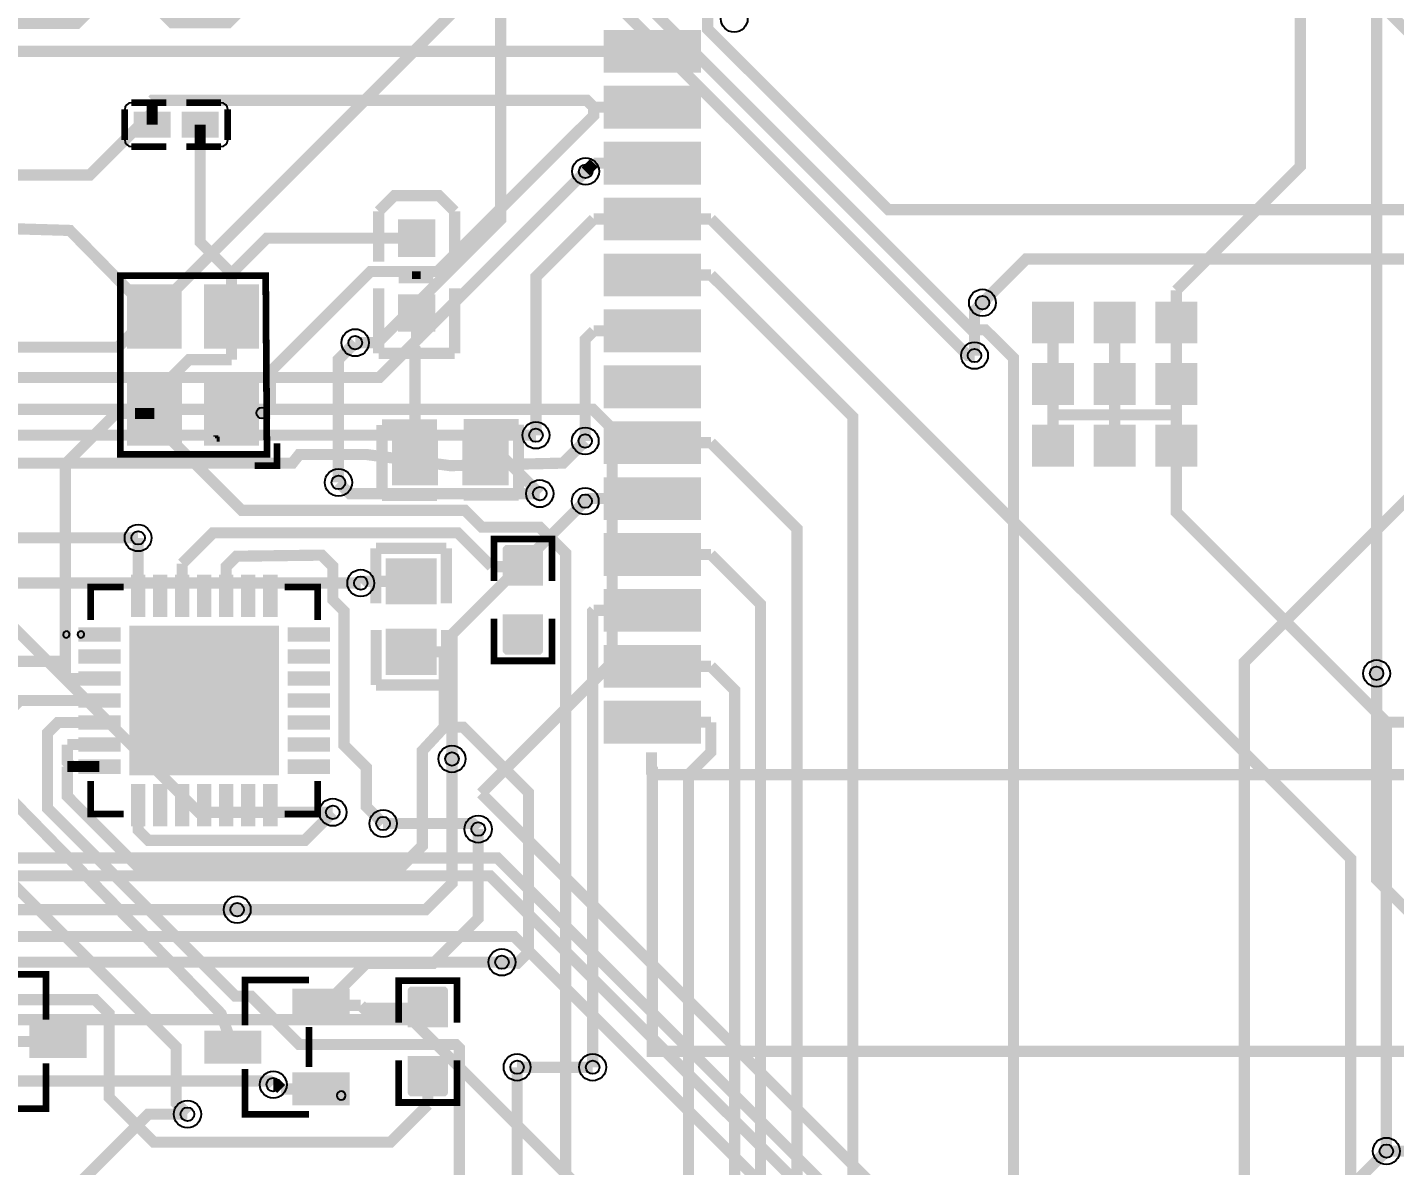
# Model space of a CAD drawing. Header units: millimetres. Extents: x -90 to -2, y -24 to 97.
# Drawn here: x -72.6 to -41.54, y -10.69 to 15.16 of the extents above; entities that cross this region are included whole.
import ezdxf

# ---------------------------------------------------------------- set-up
doc = ezdxf.new("R2010")
doc.units = ezdxf.units.MM
for name, color, linetype, true_color in [('BottomLayer', 7, 'Continuous', 0x0000ff), ('Document', 7, 'Continuous', 0xffffff), ('Hole', 7, 'Continuous', 0x222222), ('Multi-Layer', 7, 'Continuous', 0xc0c0c0), ('TopLayer', 7, 'Continuous', 0xff0000), ('TopPasteMaskLayer', 7, 'Continuous', 0x808080), ('TopSilkLayer', 7, 'Continuous', 0xffcc00), ('TopSolderMaskLayer', 7, 'Continuous', 0x800080)]:
    doc.layers.add(name, color=color, linetype=linetype, true_color=true_color)

msp = doc.modelspace()

# ---------------------------------------------------------------- hatches: boundary and pattern name
at = {"layer": 'Document'}
for points in [[(-63.704, 10.718), (-63.704, 10.058), (-63.857, 10.058), (-63.857, 10.718)], [(-63.653, 8.865), (-63.653, 8.204), (-63.805, 8.204), (-63.805, 8.865)], [(-64.029, 8.589), (-63.369, 8.589), (-63.369, 8.437), (-64.029, 8.437)], [(-68.406, 6.007), (-68.406, 6.043), (-67.83, 6.043), (-67.83, 6.007)], [(-68.406, 5.971), (-68.406, 6.007), (-67.83, 6.007), (-67.83, 5.971)], [(-68.406, 5.935), (-68.406, 5.971), (-67.83, 5.971), (-67.83, 5.935)], [(-68.37, 5.899), (-68.37, 5.935), (-67.83, 5.935), (-67.83, 5.899)], [(-68.37, 5.863), (-68.37, 5.899), (-68.262, 5.899), (-68.262, 5.863)], [(-68.334, 5.827), (-68.334, 5.863), (-68.226, 5.863), (-68.226, 5.827)], [(-68.298, 5.791), (-68.298, 5.827), (-68.226, 5.827), (-68.226, 5.791)], [(-68.298, 5.755), (-68.298, 5.791), (-68.226, 5.791), (-68.226, 5.755)]]:
    msp.add_hatch(color=256, dxfattribs=at).paths.add_polyline_path(points)
at = {"layer": 'TopLayer'}
for points in [[(-59.453, 14.145), (-59.453, 15.095), (-57.353, 15.095), (-57.353, 14.145)], [(-59.453, 12.874), (-59.453, 13.825), (-57.353, 13.825), (-57.353, 12.874)], [(-69.365, 13.224), (-69.365, 12.684), (-70.155, 12.684), (-70.155, 13.224)], [(-69.065, 13.224), (-69.065, 12.684), (-68.275, 12.684), (-68.275, 13.224)], [(-59.453, 11.604), (-59.453, 12.555), (-57.353, 12.555), (-57.353, 11.604)], [(-59.453, 10.334), (-59.453, 11.285), (-57.353, 11.285), (-57.353, 10.334)], [(-64.154, 10.776), (-63.354, 10.776), (-63.354, 9.976), (-64.154, 9.976)], [(-59.453, 9.064), (-59.453, 10.015), (-57.353, 10.015), (-57.353, 9.064)], [(-70.309, 7.893), (-70.309, 9.293), (-69.109, 9.293), (-69.109, 7.893)], [(-68.559, 7.893), (-68.559, 9.293), (-67.359, 9.293), (-67.359, 7.893)], [(-64.154, 9.074), (-63.354, 9.074), (-63.354, 8.274), (-64.154, 8.274)], [(-59.453, 7.794), (-59.453, 8.745), (-57.353, 8.745), (-57.353, 7.794)], [(-48.853, 8.911), (-48.853, 8.011), (-49.753, 8.011), (-49.753, 8.911)], [(-47.453, 8.911), (-47.453, 8.011), (-48.353, 8.011), (-48.353, 8.911)], [(-46.053, 8.911), (-46.053, 8.011), (-46.953, 8.011), (-46.953, 8.911)], [(-59.453, 6.524), (-59.453, 7.474), (-57.353, 7.474), (-57.353, 6.524)], [(-48.853, 7.51), (-48.853, 6.61), (-49.753, 6.61), (-49.753, 7.51)], [(-47.453, 7.51), (-47.453, 6.61), (-48.353, 6.61), (-48.353, 7.51)], [(-46.053, 7.51), (-46.053, 6.61), (-46.953, 6.61), (-46.953, 7.51)], [(-70.309, 5.693), (-70.309, 7.093), (-69.109, 7.093), (-69.109, 5.693)], [(-68.559, 5.693), (-68.559, 7.093), (-67.359, 7.093), (-67.359, 5.693)], [(-59.453, 5.254), (-59.453, 6.204), (-57.353, 6.204), (-57.353, 5.254)], [(-48.853, 6.111), (-48.853, 5.211), (-49.753, 5.211), (-49.753, 6.111)], [(-47.453, 6.111), (-47.453, 5.211), (-48.353, 5.211), (-48.353, 6.111)], [(-46.053, 6.111), (-46.053, 5.211), (-46.953, 5.211), (-46.953, 6.111)], [(-64.292, 5.884), (-63.292, 5.884), (-63.292, 4.784), (-64.292, 4.784)], [(-62.692, 5.884), (-61.692, 5.884), (-61.692, 4.784), (-62.692, 4.784)], [(-59.453, 3.984), (-59.453, 4.934), (-57.353, 4.934), (-57.353, 3.984)], [(-59.453, 2.714), (-59.453, 3.664), (-57.353, 3.664), (-57.353, 2.714)], [(-61.773, 2.509), (-60.909, 2.509), (-60.909, 3.315), (-61.773, 3.315)], [(-63.331, 3.078), (-63.331, 2.078), (-64.431, 2.078), (-64.431, 3.078)], [(-70.22, 2.703), (-69.94, 2.703), (-69.94, 1.798), (-70.22, 1.798)], [(-69.72, 2.703), (-69.44, 2.703), (-69.44, 1.798), (-69.72, 1.798)], [(-69.22, 2.703), (-68.94, 2.703), (-68.94, 1.798), (-69.22, 1.798)], [(-68.72, 2.703), (-68.44, 2.703), (-68.44, 1.798), (-68.72, 1.798)], [(-68.22, 2.703), (-67.94, 2.703), (-67.94, 1.798), (-68.22, 1.798)], [(-67.72, 2.703), (-67.44, 2.703), (-67.44, 1.798), (-67.72, 1.798)], [(-67.22, 2.703), (-66.94, 2.703), (-66.94, 1.798), (-67.22, 1.798)], [(-59.453, 1.444), (-59.453, 2.394), (-57.353, 2.394), (-57.353, 1.444)], [(-61.773, 1.809), (-60.909, 1.809), (-60.909, 1.003), (-61.773, 1.003)], [(-71.41, 1.513), (-70.505, 1.513), (-70.505, 1.233), (-71.41, 1.233)], [(-70.255, 1.548), (-66.905, 1.548), (-66.905, -1.802), (-70.255, -1.802)], [(-66.655, 1.513), (-65.75, 1.513), (-65.75, 1.233), (-66.655, 1.233)], [(-63.331, 1.478), (-63.331, 0.478), (-64.431, 0.478), (-64.431, 1.478)], [(-71.41, 1.013), (-70.505, 1.013), (-70.505, 0.733), (-71.41, 0.733)], [(-66.655, 1.013), (-65.75, 1.013), (-65.75, 0.733), (-66.655, 0.733)], [(-59.453, 0.174), (-59.453, 1.124), (-57.353, 1.124), (-57.353, 0.174)], [(-71.41, 0.513), (-70.505, 0.513), (-70.505, 0.233), (-71.41, 0.233)], [(-66.655, 0.513), (-65.75, 0.513), (-65.75, 0.233), (-66.655, 0.233)], [(-71.41, 0.013), (-70.505, 0.013), (-70.505, -0.267), (-71.41, -0.267)], [(-66.655, 0.013), (-65.75, 0.013), (-65.75, -0.267), (-66.655, -0.267)], [(-59.453, -1.096), (-59.453, -0.146), (-57.353, -0.146), (-57.353, -1.096)], [(-71.41, -0.487), (-70.505, -0.487), (-70.505, -0.767), (-71.41, -0.767)], [(-66.655, -0.487), (-65.75, -0.487), (-65.75, -0.767), (-66.655, -0.767)], [(-71.41, -0.987), (-70.505, -0.987), (-70.505, -1.267), (-71.41, -1.267)], [(-66.655, -0.987), (-65.75, -0.987), (-65.75, -1.267), (-66.655, -1.267)], [(-71.41, -1.487), (-70.505, -1.487), (-70.505, -1.767), (-71.41, -1.767)], [(-66.655, -1.487), (-65.75, -1.487), (-65.75, -1.767), (-66.655, -1.767)], [(-70.22, -2.052), (-69.94, -2.052), (-69.94, -2.957), (-70.22, -2.957)], [(-69.72, -2.052), (-69.44, -2.052), (-69.44, -2.957), (-69.72, -2.957)], [(-69.22, -2.052), (-68.94, -2.052), (-68.94, -2.957), (-69.22, -2.957)], [(-68.72, -2.052), (-68.44, -2.052), (-68.44, -2.957), (-68.72, -2.957)], [(-68.22, -2.052), (-67.94, -2.052), (-67.94, -2.957), (-68.22, -2.957)], [(-67.72, -2.052), (-67.44, -2.052), (-67.44, -2.957), (-67.72, -2.957)], [(-67.22, -2.052), (-66.94, -2.052), (-66.94, -2.957), (-67.22, -2.957)], [(-66.554, -6.701), (-65.304, -6.701), (-65.304, -7.401), (-66.554, -7.401)], [(-63.932, -7.524), (-63.068, -7.524), (-63.068, -6.718), (-63.932, -6.718)], [(-71.273, -8.224), (-72.523, -8.224), (-72.523, -7.524), (-71.273, -7.524)], [(-68.554, -7.651), (-67.304, -7.651), (-67.304, -8.351), (-68.554, -8.351)], [(-63.932, -8.224), (-63.068, -8.224), (-63.068, -9.031), (-63.932, -9.031)], [(-66.554, -8.601), (-65.304, -8.601), (-65.304, -9.301), (-66.554, -9.301)]]:
    msp.add_hatch(color=256, dxfattribs=at).paths.add_polyline_path(points)
at = {"layer": 'TopPasteMaskLayer'}
for points in [[(-59.453, 14.145), (-59.453, 15.095), (-57.353, 15.095), (-57.353, 14.145)], [(-59.453, 12.874), (-59.453, 13.825), (-57.353, 13.825), (-57.353, 12.874)], [(-69.995, 12.729), (-69.995, 13.179), (-69.945, 13.229), (-69.465, 13.229), (-69.395, 13.179), (-69.395, 12.729), (-69.465, 12.679), (-69.945, 12.679)], [(-69.035, 12.729), (-69.035, 13.179), (-68.965, 13.229), (-68.485, 13.229), (-68.435, 13.179), (-68.435, 12.729), (-68.485, 12.679), (-68.965, 12.679)], [(-59.453, 11.604), (-59.453, 12.555), (-57.353, 12.555), (-57.353, 11.604)], [(-59.453, 10.334), (-59.453, 11.285), (-57.353, 11.285), (-57.353, 10.334)], [(-64.154, 10.776), (-63.354, 10.776), (-63.354, 9.976), (-64.154, 9.976)], [(-59.453, 9.064), (-59.453, 10.015), (-57.353, 10.015), (-57.353, 9.064)], [(-70.309, 7.893), (-70.309, 9.293), (-69.109, 9.293), (-69.109, 7.893)], [(-68.559, 7.893), (-68.559, 9.293), (-67.359, 9.293), (-67.359, 7.893)], [(-64.154, 9.074), (-63.354, 9.074), (-63.354, 8.274), (-64.154, 8.274)], [(-59.453, 7.794), (-59.453, 8.745), (-57.353, 8.745), (-57.353, 7.794)], [(-48.853, 8.911), (-48.853, 8.011), (-49.753, 8.011), (-49.753, 8.911)], [(-47.453, 8.911), (-47.453, 8.011), (-48.353, 8.011), (-48.353, 8.911)], [(-46.053, 8.911), (-46.053, 8.011), (-46.953, 8.011), (-46.953, 8.911)], [(-59.453, 6.524), (-59.453, 7.474), (-57.353, 7.474), (-57.353, 6.524)], [(-48.853, 7.51), (-48.853, 6.61), (-49.753, 6.61), (-49.753, 7.51)], [(-47.453, 7.51), (-47.453, 6.61), (-48.353, 6.61), (-48.353, 7.51)], [(-46.053, 7.51), (-46.053, 6.61), (-46.953, 6.61), (-46.953, 7.51)], [(-70.309, 5.693), (-70.309, 7.093), (-69.109, 7.093), (-69.109, 5.693)], [(-68.559, 5.693), (-68.559, 7.093), (-67.359, 7.093), (-67.359, 5.693)], [(-59.453, 5.254), (-59.453, 6.204), (-57.353, 6.204), (-57.353, 5.254)], [(-48.853, 6.111), (-48.853, 5.211), (-49.753, 5.211), (-49.753, 6.111)], [(-47.453, 6.111), (-47.453, 5.211), (-48.353, 5.211), (-48.353, 6.111)], [(-46.053, 6.111), (-46.053, 5.211), (-46.953, 5.211), (-46.953, 6.111)], [(-64.292, 5.884), (-63.292, 5.884), (-63.292, 4.784), (-64.292, 4.784)], [(-62.692, 5.884), (-61.692, 5.884), (-61.692, 4.784), (-62.692, 4.784)], [(-59.453, 3.984), (-59.453, 4.934), (-57.353, 4.934), (-57.353, 3.984)], [(-59.453, 2.714), (-59.453, 3.664), (-57.353, 3.664), (-57.353, 2.714)], [(-61.791, 3.354), (-61.791, 2.554), (-61.741, 2.504), (-61.513, 2.504), (-61.513, 2.874), (-61.183, 2.874), (-61.183, 2.504), (-60.941, 2.504), (-60.891, 2.554), (-60.891, 3.354), (-60.941, 3.404), (-61.741, 3.404)], [(-63.331, 3.078), (-63.331, 2.078), (-64.431, 2.078), (-64.431, 3.078)], [(-70.22, 2.703), (-69.94, 2.703), (-69.94, 1.798), (-70.22, 1.798)], [(-70.22, 2.703), (-69.94, 2.703), (-69.94, 1.798), (-70.22, 1.798), (-70.22, 2.703)], [(-69.72, 2.703), (-69.44, 2.703), (-69.44, 1.798), (-69.72, 1.798)], [(-69.72, 2.703), (-69.44, 2.703), (-69.44, 1.798), (-69.72, 1.798), (-69.72, 2.703)], [(-69.22, 2.703), (-68.94, 2.703), (-68.94, 1.798), (-69.22, 1.798)], [(-69.22, 2.703), (-68.94, 2.703), (-68.94, 1.798), (-69.22, 1.798), (-69.22, 2.703)], [(-68.72, 2.703), (-68.44, 2.703), (-68.44, 1.798), (-68.72, 1.798)], [(-68.72, 2.703), (-68.44, 2.703), (-68.44, 1.798), (-68.72, 1.798), (-68.72, 2.703)], [(-68.22, 2.703), (-67.94, 2.703), (-67.94, 1.798), (-68.22, 1.798)], [(-68.22, 2.703), (-67.94, 2.703), (-67.94, 1.798), (-68.22, 1.798), (-68.22, 2.703)], [(-67.72, 2.703), (-67.44, 2.703), (-67.44, 1.798), (-67.72, 1.798)], [(-67.72, 2.703), (-67.44, 2.703), (-67.44, 1.798), (-67.72, 1.798), (-67.72, 2.703)], [(-67.22, 2.703), (-66.94, 2.703), (-66.94, 1.798), (-67.22, 1.798)], [(-67.22, 2.703), (-66.94, 2.703), (-66.94, 1.798), (-67.22, 1.798), (-67.22, 2.703)], [(-59.453, 1.444), (-59.453, 2.394), (-57.353, 2.394), (-57.353, 1.444)], [(-60.891, 0.964), (-60.891, 1.764), (-60.941, 1.814), (-61.169, 1.814), (-61.169, 1.444), (-61.499, 1.444), (-61.499, 1.814), (-61.741, 1.814), (-61.791, 1.764), (-61.791, 0.964), (-61.741, 0.914), (-60.941, 0.914)], [(-71.41, 1.513), (-70.505, 1.513), (-70.505, 1.233), (-71.41, 1.233)], [(-71.41, 1.513), (-70.505, 1.513), (-70.505, 1.233), (-71.41, 1.233), (-71.41, 1.513)], [(-70.255, 1.548), (-66.905, 1.548), (-66.905, -1.802), (-70.255, -1.802)], [(-66.655, 1.513), (-65.75, 1.513), (-65.75, 1.233), (-66.655, 1.233)], [(-66.655, 1.513), (-65.75, 1.513), (-65.75, 1.233), (-66.655, 1.233), (-66.655, 1.513)], [(-63.331, 1.478), (-63.331, 0.478), (-64.431, 0.478), (-64.431, 1.478)], [(-71.41, 1.013), (-70.505, 1.013), (-70.505, 0.733), (-71.41, 0.733)], [(-71.41, 1.013), (-70.505, 1.013), (-70.505, 0.733), (-71.41, 0.733), (-71.41, 1.013)], [(-69.93, 1.223), (-67.23, 1.223), (-67.23, -1.477), (-69.93, -1.477), (-69.93, 1.223)], [(-66.655, 1.013), (-65.75, 1.013), (-65.75, 0.733), (-66.655, 0.733)], [(-66.655, 1.013), (-65.75, 1.013), (-65.75, 0.733), (-66.655, 0.733), (-66.655, 1.013)], [(-59.453, 0.174), (-59.453, 1.124), (-57.353, 1.124), (-57.353, 0.174)], [(-71.41, 0.513), (-70.505, 0.513), (-70.505, 0.233), (-71.41, 0.233)], [(-71.41, 0.513), (-70.505, 0.513), (-70.505, 0.233), (-71.41, 0.233), (-71.41, 0.513)], [(-66.655, 0.513), (-65.75, 0.513), (-65.75, 0.233), (-66.655, 0.233)], [(-66.655, 0.513), (-65.75, 0.513), (-65.75, 0.233), (-66.655, 0.233), (-66.655, 0.513)], [(-71.41, 0.013), (-70.505, 0.013), (-70.505, -0.267), (-71.41, -0.267)], [(-71.41, 0.013), (-70.505, 0.013), (-70.505, -0.267), (-71.41, -0.267), (-71.41, 0.013)], [(-66.655, 0.013), (-65.75, 0.013), (-65.75, -0.267), (-66.655, -0.267)], [(-66.655, 0.013), (-65.75, 0.013), (-65.75, -0.267), (-66.655, -0.267), (-66.655, 0.013)], [(-59.453, -1.096), (-59.453, -0.146), (-57.353, -0.146), (-57.353, -1.096)], [(-71.41, -0.487), (-70.505, -0.487), (-70.505, -0.767), (-71.41, -0.767)], [(-71.41, -0.487), (-70.505, -0.487), (-70.505, -0.767), (-71.41, -0.767), (-71.41, -0.487)], [(-66.655, -0.487), (-65.75, -0.487), (-65.75, -0.767), (-66.655, -0.767)], [(-66.655, -0.487), (-65.75, -0.487), (-65.75, -0.767), (-66.655, -0.767), (-66.655, -0.487)], [(-71.41, -0.987), (-70.505, -0.987), (-70.505, -1.267), (-71.41, -1.267)], [(-71.41, -0.987), (-70.505, -0.987), (-70.505, -1.267), (-71.41, -1.267), (-71.41, -0.987)], [(-66.655, -0.987), (-65.75, -0.987), (-65.75, -1.267), (-66.655, -1.267)], [(-66.655, -0.987), (-65.75, -0.987), (-65.75, -1.267), (-66.655, -1.267), (-66.655, -0.987)], [(-71.41, -1.487), (-70.505, -1.487), (-70.505, -1.767), (-71.41, -1.767)], [(-71.41, -1.487), (-70.505, -1.487), (-70.505, -1.767), (-71.41, -1.767), (-71.41, -1.487)], [(-66.655, -1.487), (-65.75, -1.487), (-65.75, -1.767), (-66.655, -1.767)], [(-66.655, -1.487), (-65.75, -1.487), (-65.75, -1.767), (-66.655, -1.767), (-66.655, -1.487)], [(-70.22, -2.052), (-69.94, -2.052), (-69.94, -2.957), (-70.22, -2.957)], [(-70.22, -2.052), (-69.94, -2.052), (-69.94, -2.957), (-70.22, -2.957), (-70.22, -2.052)], [(-69.72, -2.052), (-69.44, -2.052), (-69.44, -2.957), (-69.72, -2.957)], [(-69.72, -2.052), (-69.44, -2.052), (-69.44, -2.957), (-69.72, -2.957), (-69.72, -2.052)], [(-69.22, -2.052), (-68.94, -2.052), (-68.94, -2.957), (-69.22, -2.957)], [(-69.22, -2.052), (-68.94, -2.052), (-68.94, -2.957), (-69.22, -2.957), (-69.22, -2.052)], [(-68.72, -2.052), (-68.44, -2.052), (-68.44, -2.957), (-68.72, -2.957)], [(-68.72, -2.052), (-68.44, -2.052), (-68.44, -2.957), (-68.72, -2.957), (-68.72, -2.052)], [(-68.22, -2.052), (-67.94, -2.052), (-67.94, -2.957), (-68.22, -2.957)], [(-68.22, -2.052), (-67.94, -2.052), (-67.94, -2.957), (-68.22, -2.957), (-68.22, -2.052)], [(-67.72, -2.052), (-67.44, -2.052), (-67.44, -2.957), (-67.72, -2.957)], [(-67.72, -2.052), (-67.44, -2.052), (-67.44, -2.957), (-67.72, -2.957), (-67.72, -2.052)], [(-67.22, -2.052), (-66.94, -2.052), (-66.94, -2.957), (-67.22, -2.957)], [(-67.22, -2.052), (-66.94, -2.052), (-66.94, -2.957), (-67.22, -2.957), (-67.22, -2.052)], [(-66.554, -6.701), (-65.304, -6.701), (-65.304, -7.401), (-66.554, -7.401)], [(-63.95, -6.679), (-63.95, -7.479), (-63.9, -7.529), (-63.672, -7.529), (-63.672, -7.159), (-63.342, -7.159), (-63.342, -7.529), (-63.1, -7.529), (-63.05, -7.479), (-63.05, -6.679), (-63.1, -6.629), (-63.9, -6.629)], [(-71.273, -8.224), (-72.523, -8.224), (-72.523, -7.524), (-71.273, -7.524)], [(-68.554, -7.651), (-67.304, -7.651), (-67.304, -8.351), (-68.554, -8.351)], [(-63.05, -9.069), (-63.05, -8.269), (-63.1, -8.219), (-63.328, -8.219), (-63.328, -8.589), (-63.658, -8.589), (-63.658, -8.219), (-63.9, -8.219), (-63.95, -8.269), (-63.95, -9.069), (-63.9, -9.119), (-63.1, -9.119)], [(-66.554, -8.601), (-65.304, -8.601), (-65.304, -9.301), (-66.554, -9.301)]]:
    msp.add_hatch(color=256, dxfattribs=at).paths.add_polyline_path(points)
at = {"layer": 'TopSolderMaskLayer'}
for points in [[(-59.509, 14.133), (-59.509, 15.106), (-57.297, 15.106), (-57.297, 14.133)], [(-59.509, 12.863), (-59.509, 13.836), (-57.297, 13.836), (-57.297, 12.863)], [(-69.34, 13.249), (-69.34, 12.659), (-70.181, 12.659), (-70.181, 13.249)], [(-69.091, 13.249), (-69.091, 12.659), (-68.25, 12.659), (-68.25, 13.249)], [(-59.509, 11.593), (-59.509, 12.566), (-57.297, 12.566), (-57.297, 11.593)], [(-59.509, 10.323), (-59.509, 11.296), (-57.297, 11.296), (-57.297, 10.323)], [(-64.18, 10.801), (-63.329, 10.801), (-63.329, 9.951), (-64.18, 9.951)], [(-59.509, 9.053), (-59.509, 10.026), (-57.297, 10.026), (-57.297, 9.053)], [(-70.331, 7.863), (-70.331, 9.323), (-69.088, 9.323), (-69.088, 7.863)], [(-68.581, 7.863), (-68.581, 9.323), (-67.337, 9.323), (-67.337, 7.863)], [(-64.18, 9.1), (-63.329, 9.1), (-63.329, 8.249), (-64.18, 8.249)], [(-59.509, 7.783), (-59.509, 8.756), (-57.297, 8.756), (-57.297, 7.783)], [(-48.828, 8.936), (-48.828, 7.985), (-49.778, 7.985), (-49.778, 8.936)], [(-47.428, 8.936), (-47.428, 7.985), (-48.378, 7.985), (-48.378, 8.936)], [(-46.028, 8.936), (-46.028, 7.985), (-46.979, 7.985), (-46.979, 8.936)], [(-59.509, 6.513), (-59.509, 7.486), (-57.297, 7.486), (-57.297, 6.513)], [(-48.828, 7.536), (-48.828, 6.585), (-49.778, 6.585), (-49.778, 7.536)], [(-47.428, 7.536), (-47.428, 6.585), (-48.378, 6.585), (-48.378, 7.536)], [(-46.028, 7.536), (-46.028, 6.585), (-46.979, 6.585), (-46.979, 7.536)], [(-70.331, 5.663), (-70.331, 7.123), (-69.087, 7.123), (-69.087, 5.663)], [(-68.581, 5.663), (-68.581, 7.123), (-67.337, 7.123), (-67.337, 5.663)], [(-59.509, 5.243), (-59.509, 6.216), (-57.297, 6.216), (-57.297, 5.243)], [(-64.317, 5.909), (-63.267, 5.909), (-63.267, 4.759), (-64.317, 4.759)], [(-62.717, 5.909), (-61.667, 5.909), (-61.667, 4.759), (-62.717, 4.759)], [(-48.828, 6.136), (-48.828, 5.185), (-49.778, 5.185), (-49.778, 6.136)], [(-47.428, 6.136), (-47.428, 5.185), (-48.378, 5.185), (-48.378, 6.136)], [(-46.028, 6.136), (-46.028, 5.185), (-46.979, 5.185), (-46.979, 6.136)], [(-59.509, 3.973), (-59.509, 4.946), (-57.297, 4.946), (-57.297, 3.973)], [(-59.509, 2.703), (-59.509, 3.676), (-57.297, 3.676), (-57.297, 2.703)], [(-61.8, 2.485), (-60.882, 2.485), (-60.882, 3.339), (-61.8, 3.339)], [(-63.303, 3.101), (-63.303, 2.055), (-64.459, 2.055), (-64.459, 3.101)], [(-70.245, 2.728), (-69.915, 2.728), (-69.915, 1.773), (-70.245, 1.773)], [(-69.746, 2.728), (-69.415, 2.728), (-69.415, 1.773), (-69.746, 1.773)], [(-69.245, 2.728), (-68.915, 2.728), (-68.915, 1.773), (-69.245, 1.773)], [(-68.746, 2.728), (-68.415, 2.728), (-68.415, 1.773), (-68.746, 1.773)], [(-68.245, 2.728), (-67.915, 2.728), (-67.915, 1.773), (-68.245, 1.773)], [(-67.746, 2.728), (-67.415, 2.728), (-67.415, 1.773), (-67.746, 1.773)], [(-67.245, 2.728), (-66.915, 2.728), (-66.915, 1.773), (-67.245, 1.773)], [(-59.509, 1.433), (-59.509, 2.406), (-57.297, 2.406), (-57.297, 1.433)], [(-70.281, 1.573), (-66.88, 1.573), (-66.88, -1.827), (-70.281, -1.827)], [(-61.8, 1.833), (-60.882, 1.833), (-60.882, 0.979), (-61.8, 0.979)], [(-71.435, 1.538), (-70.48, 1.538), (-70.48, 1.207), (-71.435, 1.207)], [(-66.681, 1.538), (-65.725, 1.538), (-65.725, 1.207), (-66.681, 1.207)], [(-63.303, 1.501), (-63.303, 0.455), (-64.459, 0.455), (-64.459, 1.501)], [(-71.435, 1.038), (-70.48, 1.038), (-70.48, 0.708), (-71.435, 0.708)], [(-66.681, 1.038), (-65.725, 1.038), (-65.725, 0.708), (-66.681, 0.708)], [(-59.509, 0.163), (-59.509, 1.136), (-57.297, 1.136), (-57.297, 0.163)], [(-71.435, 0.538), (-70.48, 0.538), (-70.48, 0.207), (-71.435, 0.207)], [(-66.681, 0.538), (-65.725, 0.538), (-65.725, 0.207), (-66.681, 0.207)], [(-71.435, 0.038), (-70.48, 0.038), (-70.48, -0.292), (-71.435, -0.292)], [(-66.681, 0.038), (-65.725, 0.038), (-65.725, -0.292), (-66.681, -0.292)], [(-59.509, -1.107), (-59.509, -0.134), (-57.297, -0.134), (-57.297, -1.107)], [(-71.435, -0.462), (-70.48, -0.462), (-70.48, -0.793), (-71.435, -0.793)], [(-66.681, -0.462), (-65.725, -0.462), (-65.725, -0.793), (-66.681, -0.793)], [(-71.435, -0.962), (-70.48, -0.962), (-70.48, -1.292), (-71.435, -1.292)], [(-66.681, -0.962), (-65.725, -0.962), (-65.725, -1.292), (-66.681, -1.292)], [(-71.435, -1.462), (-70.48, -1.462), (-70.48, -1.793), (-71.435, -1.793)], [(-66.681, -1.462), (-65.725, -1.462), (-65.725, -1.793), (-66.681, -1.793)], [(-70.245, -2.027), (-69.915, -2.027), (-69.915, -2.982), (-70.245, -2.982)], [(-69.746, -2.027), (-69.415, -2.027), (-69.415, -2.982), (-69.746, -2.982)], [(-69.245, -2.027), (-68.915, -2.027), (-68.915, -2.982), (-69.245, -2.982)], [(-68.746, -2.027), (-68.415, -2.027), (-68.415, -2.982), (-68.746, -2.982)], [(-68.245, -2.027), (-67.915, -2.027), (-67.915, -2.982), (-68.245, -2.982)], [(-67.746, -2.027), (-67.415, -2.027), (-67.415, -2.982), (-67.746, -2.982)], [(-67.245, -2.027), (-66.915, -2.027), (-66.915, -2.982), (-67.245, -2.982)], [(-66.58, -6.676), (-65.279, -6.676), (-65.279, -7.426), (-66.58, -7.426)], [(-63.959, -7.548), (-63.041, -7.548), (-63.041, -6.694), (-63.959, -6.694)], [(-71.248, -8.249), (-72.549, -8.249), (-72.549, -7.499), (-71.248, -7.499)], [(-68.58, -7.626), (-67.279, -7.626), (-67.279, -8.376), (-68.58, -8.376)], [(-63.959, -8.2), (-63.041, -8.2), (-63.041, -9.054), (-63.959, -9.054)], [(-66.58, -8.576), (-65.279, -8.576), (-65.279, -9.326), (-66.58, -9.326)]]:
    msp.add_hatch(color=256, dxfattribs=at).paths.add_polyline_path(points)

# ---------------------------------------------------------------- linework, layer by layer
at = {"layer": 'BottomLayer', "const_width": 0.254}
for points in [[(-57.145, 17.087), (-60.999, 20.941), (-63.439, 20.941), (-63.743, 20.638), (-63.743, 19.156), (-62.846, 18.259), (-62.846, 15.591), (-70.538, 7.899), (-79.638, 7.899)], [(-75.565, -19.558), (-72.342, -16.335), (-53.766, -16.335), (-50.199, -12.768), (-50.199, 7.65), (-50.843, 8.294), (-51.151, 8.294), (-61.513, 18.657), (-61.513, 18.813), (-63, 20.3), (-63.157, 20.3)], [(-51.086, 7.709), (-51.237, 7.709), (-62.099, 18.57)], [(-61.849, 17.399), (-61.849, 10.795), (-64.643, 8.001), (-65.151, 8.001)], [(-57.145, 17.087), (-57.145, 15.123), (-53.042, 11.021), (-38.239, 11.021)], [(-42.542, 16.366), (-38.883, 12.708)], [(-62.29, -2.235), (-59.315, 0.739), (-59.315, 6.049), (-59.751, 6.485), (-80.236, 6.485), (-81.753, 8.001), (-82.852, 8.001), (-83.523, 8.672), (-83.523, 9.735), (-82.717, 10.541), (-79.948, 10.541), (-74.36, 16.129)], [(-24.003, 14.224), (-30.408, 7.819), (-37.883, 7.819), (-44.958, 0.744), (-44.958, -12.636), (-49.829, -17.507), (-64.27, -17.507), (-65.405, -18.642)], [(-82.423, 9.271), (-80.361, 7.209), (-64.603, 7.209), (-59.918, 11.893)], [(-50.905, 8.909), (-49.914, 9.9), (-37.619, 9.9)], [(-82.423, 6.731), (-81.591, 5.899), (-61.046, 5.899)], [(-59.926, 5.768), (-60.432, 5.265), (-62.992, 5.207), (-64.897, 5.461), (-66.421, 5.461), (-66.576, 5.265), (-66.698, 5.265), (-82.885, 5.265), (-83.493, 4.658), (-83.493, 2.72), (-82.423, 1.651)], [(-65.532, 4.826), (-65.278, 4.572), (-60.96, 4.572)], [(-59.927, 4.401), (-62.953, 1.375), (-62.953, -1.455)], [(-53.848, -12.319), (-53.848, -11.775), (-61.92, -3.703), (-74.529, -3.703), (-82.423, 4.191)], [(-70.08, 3.567), (-76.155, 3.567), (-76.867, 2.855), (-76.867, -0.198), (-74.399, -2.666)], [(-76.2, 2.589), (-76.151, 2.54), (-65.024, 2.54)], [(-73.152, 1.778), (-68.707, -2.667), (-65.659, -2.667)], [(-82.423, 1.651), (-83.547, 0.527), (-83.547, -6.41), (-82.58, -7.377), (-63.87, -7.377), (-58.928, -12.319)], [(-35.302, -10.848), (-41.955, -4.195), (-41.955, 0.49)], [(-55.118, -12.171), (-55.118, -11.081), (-62.089, -4.11), (-79.202, -4.11), (-82.423, -0.889)], [(-52.578, -11.947), (-62.29, -2.235)], [(-64.516, -2.921), (-62.484, -2.921), (-62.357, -3.048)], [(-67.831, -4.879), (-80.973, -4.879), (-82.423, -3.429)], [(-55.947, -11.081), (-61.542, -5.487), (-81.941, -5.487), (-82.423, -5.969)], [(-75.469, -6.072), (-61.818, -6.072)], [(-59.757, -8.458), (-61.474, -8.458)], [(-77.221, -8.771), (-67.095, -8.771), (-67.012, -8.853)], [(-68.961, -9.525), (-69.85, -9.525), (-71.755, -11.43)], [(-43.688, -12.319), (-41.732, -10.363)]]:
    msp.add_lwpolyline(points, dxfattribs=at)
at = {"layer": 'Document'}
msp.add_circle((-67.267, 6.405), 0.127, dxfattribs=at)
for centre, radius, start, end in [((-71.38, 1.373), 0.0749, 89.9254, 84.8298), ((-65.469, -9.101), 0.1, 270, 267.4177)]:
    msp.add_arc(centre, radius, start, end, dxfattribs=at)
at = {"layer": 'Hole'}
for centre, radius in [((-59.918, 11.893), 0.153), ((-50.905, 8.909), 0.153), ((-65.151, 8.001), 0.155), ((-51.086, 7.709), 0.153), ((-61.046, 5.899), 0.153), ((-59.927, 5.768), 0.153), ((-65.532, 4.826), 0.155), ((-60.96, 4.572), 0.155), ((-59.927, 4.401), 0.153), ((-70.08, 3.567), 0.153), ((-65.024, 2.54), 0.153), ((-41.955, 0.489), 0.153), ((-62.953, -1.455), 0.153), ((-65.659, -2.667), 0.155), ((-64.516, -2.921), 0.155), ((-62.357, -3.048), 0.155), ((-67.831, -4.879), 0.153), ((-61.818, -6.072), 0.153), ((-61.474, -8.458), 0.153), ((-59.757, -8.458), 0.153), ((-67.012, -8.853), 0.153), ((-68.961, -9.525), 0.155), ((-41.732, -10.363), 0.153)]:
    msp.add_circle(centre, radius, dxfattribs=at)
at = {"layer": 'Multi-Layer'}
for centre, radius in [((-56.544, 15.36), 0.305), ((-59.918, 11.893), 0.305), ((-50.905, 8.909), 0.305), ((-65.151, 8.001), 0.31), ((-51.086, 7.709), 0.305), ((-61.046, 5.899), 0.305), ((-59.927, 5.768), 0.305), ((-65.532, 4.826), 0.31), ((-60.96, 4.572), 0.31), ((-59.927, 4.401), 0.305), ((-70.08, 3.567), 0.305), ((-65.024, 2.54), 0.305), ((-41.955, 0.489), 0.305), ((-62.953, -1.455), 0.305), ((-65.659, -2.667), 0.31), ((-64.516, -2.921), 0.31), ((-62.357, -3.048), 0.31), ((-67.831, -4.879), 0.305), ((-61.818, -6.072), 0.305), ((-61.474, -8.458), 0.305), ((-59.757, -8.458), 0.305), ((-67.012, -8.853), 0.305), ((-68.961, -9.525), 0.31), ((-41.732, -10.363), 0.305)]:
    msp.add_circle(centre, radius, dxfattribs=at)
at = {"layer": 'TopLayer', "const_width": 0.254}
for points in [[(-40.522, 27.645), (-40.522, 24.128), (-41.955, 22.696), (-41.955, 0.49)], [(-64.959, 18.448), (-64.959, 18.342), (-68.031, 15.271), (-69.311, 15.271), (-70.042, 16.002)], [(-46.503, 9.19), (-43.688, 12.005), (-43.688, 17.385)], [(-75.967, 16.129), (-75.967, 15.45), (-75.771, 15.254), (-71.469, 15.254), (-70.721, 16.002)], [(-58.403, 14.62), (-82.155, 14.62), (-82.423, 14.351)], [(-69.76, 13.229), (-71.178, 11.811), (-82.423, 11.811)], [(-69.76, 13.503), (-69.758, 13.505), (-59.888, 13.505), (-59.732, 13.35)], [(-69.76, 13.229), (-69.76, 13.503)], [(-69.76, 12.954), (-69.76, 13.229)], [(-59.733, 13.35), (-59.733, 13.162), (-63.277, 9.619), (-64.803, 9.619), (-67.079, 7.343), (-67.079, 6.393)], [(-58.403, 13.35), (-59.732, 13.35)], [(-68.67, 12.68), (-68.67, 12.954)], [(-68.67, 12.68), (-68.67, 12.405)], [(-67.959, 9.572), (-68.67, 10.283), (-68.67, 12.405)], [(-59.918, 11.893), (-59.732, 12.08)], [(-58.403, 12.08), (-59.732, 12.08)], [(-59.732, 10.81), (-61.046, 9.496), (-61.046, 5.899)], [(-58.403, 10.81), (-59.732, 10.81)], [(-57.738, 10.81), (-58.403, 10.81)], [(-57.738, 10.81), (-57.074, 10.81)], [(-57.074, 10.81), (-42.545, -3.719), (-42.545, -20.701)], [(-69.71, 8.593), (-71.631, 10.551), (-75.565, 10.668), (-76.581, 10.668), (-77.089, 10.033), (-77.033, 6.121)], [(-63.754, 10.376), (-67.155, 10.376), (-67.959, 9.572)], [(-67.959, 8.593), (-67.959, 9.572)], [(-58.403, 9.54), (-57.074, 9.54)], [(-57.074, 9.54), (-53.848, 6.314), (-53.848, -12.319)], [(-46.503, 8.461), (-46.503, 9.19)], [(-50.905, 8.909), (-51.086, 8.728), (-51.086, 7.709)], [(-67.959, 8.593), (-67.959, 7.614)], [(-63.754, 8.674), (-63.754, 7.995)], [(-59.732, 8.27), (-59.927, 8.075), (-59.927, 5.768)], [(-58.403, 8.27), (-59.732, 8.27)], [(-49.303, 8.461), (-49.303, 7.061)], [(-47.903, 8.461), (-47.903, 7.061)], [(-46.503, 7.061), (-46.503, 8.461)], [(-65.151, 8.001), (-65.532, 7.62), (-65.532, 4.826)], [(-63.792, 5.334), (-63.792, 7.957), (-63.754, 7.995)], [(-67.929, -8.001), (-68.199, -7.239), (-73.914, -1.397), (-76.473, -1.415), (-79.638, 1.75), (-79.638, 7.899)], [(-70.149, 6.393), (-68.928, 7.614), (-67.959, 7.614)], [(-49.303, 6.361), (-49.303, 7.061)], [(-47.903, 6.361), (-47.903, 7.061)], [(-46.503, 6.361), (-46.503, 7.061)], [(-71.735, 0.761), (-71.735, 5.246), (-70.588, 6.393)], [(-70.149, 6.393), (-70.588, 6.393)], [(-69.929, 6.393), (-70.149, 6.393)], [(-69.929, 6.393), (-67.727, 4.191), (-62.657, 4.191), (-62.276, 3.81), (-60.96, 3.81), (-60.373, 3.223), (-60.373, -12.449), (-59.368, -13.454), (-57.582, -13.454)], [(-69.709, 6.393), (-69.929, 6.393)], [(-67.959, 6.393), (-67.08, 6.393)], [(-49.303, 5.661), (-49.303, 6.361)], [(-49.303, 6.361), (-47.903, 6.361)], [(-46.503, 6.361), (-47.903, 6.361)], [(-47.903, 5.661), (-47.903, 6.361)], [(-46.503, 5.661), (-46.503, 6.361)], [(-58.403, 5.73), (-57.074, 5.73)], [(-57.074, 5.73), (-55.118, 3.774), (-55.118, -12.171)], [(-41.732, -0.62), (-46.503, 4.15), (-46.503, 5.661)], [(-60.96, 4.572), (-61.722, 5.334), (-62.192, 5.334)], [(-58.403, 4.46), (-59.868, 4.46), (-59.927, 4.401)], [(-69.081, 2.982), (-68.379, 3.683), (-62.822, 3.683), (-62.052, 2.913)], [(-70.08, 3.567), (-70.08, 2.251)], [(-69.08, 2.251), (-69.08, 2.982)], [(-68.08, 2.25), (-68.08, 2.913), (-67.844, 3.15), (-65.913, 3.175), (-65.659, 2.921), (-65.659, 2.159), (-65.405, 1.905), (-65.405, -1.143), (-64.897, -1.651), (-64.897, -2.54), (-64.516, -2.921)], [(-58.403, 3.19), (-57.074, 3.19)], [(-57.074, 3.19), (-55.947, 2.063), (-55.947, -11.081)], [(-61.341, 2.912), (-62.052, 2.912)], [(-63.881, 2.578), (-64.986, 2.578), (-65.024, 2.54)], [(-59.732, 1.92), (-59.757, 1.895), (-59.757, -8.458)], [(-58.403, 1.92), (-59.732, 1.92)], [(-63.881, 0.978), (-63.129, 0.978)], [(-63.129, 0.978), (-63.129, -0.731)], [(-71.735, 0.761), (-75.458, 0.761)], [(-71.689, 0.373), (-71.735, 0.419), (-71.735, 0.761)], [(-58.403, 0.65), (-57.074, 0.65)], [(-57.074, 0.65), (-56.533, 0.108), (-56.533, -12.174), (-56.388, -12.319)], [(-70.958, 0.373), (-71.689, 0.373)], [(-70.958, -0.127), (-72.771, -0.127), (-73.279, -0.635)], [(-54.244, -18.843), (-54.244, -20.247), (-56.755, -22.757), (-63.135, -22.757), (-64.11, -21.782), (-64.11, -12.597), (-62.787, -11.274), (-62.787, -8.018), (-62.862, -7.943), (-66.417, -7.943), (-67.518, -6.842), (-67.874, -6.842), (-72.137, -2.579), (-72.137, -0.864), (-71.9, -0.627), (-70.958, -0.627)], [(-63.129, -0.732), (-63.627, -1.27), (-63.627, -3.429), (-64.077, -3.879), (-70.114, -3.879), (-71.689, -2.301), (-71.689, -1.628)], [(-63.129, -0.732), (-62.7, -0.732), (-61.214, -2.217), (-61.214, -5.842), (-61.468, -6.096), (-61.819, -6.073)], [(-58.403, -0.62), (-57.074, -0.62)], [(-57.074, -0.62), (-57.074, -1.3), (-57.581, -1.808), (-57.581, -13.454)], [(-41.732, -0.62), (-41.732, -10.363)], [(-40.403, -0.62), (-41.732, -0.62)], [(-71.588, -1.627), (-71.689, -1.526), (-71.689, -1.127)], [(-70.958, -1.127), (-71.689, -1.127)], [(-71.588, -1.627), (-71.689, -1.627)], [(-71.273, -1.627), (-71.588, -1.627)], [(-71.273, -1.627), (-71.182, -1.627)], [(-70.958, -1.627), (-71.182, -1.627)], [(-62.951, -1.455), (-62.951, -4.277), (-63.553, -4.879), (-67.831, -4.879)], [(-65.659, -2.667), (-66.294, -3.302), (-69.85, -3.302), (-70.08, -3.072), (-70.08, -2.504)], [(-73.406, -2.921), (-73.406, -3.81), (-69.215, -8.001), (-69.215, -9.271), (-68.961, -9.525)], [(-62.357, -3.048), (-62.357, -5.08), (-63.373, -6.096), (-64.897, -6.096), (-65.852, -7.051), (-65.929, -7.051)], [(-73.899, -6.924), (-71.054, -6.924), (-70.739, -7.239), (-70.739, -9.144), (-69.723, -10.16), (-64.351, -10.16), (-63.5, -9.309)], [(-65.929, -7.051), (-65.025, -7.051)], [(-63.5, -7.121), (-64.955, -7.121), (-65.025, -7.051)], [(-71.898, -7.874), (-74.359, -7.874), (-74.859, -7.375)], [(-67.929, -8.001), (-67.929, -8.001)], [(-61.468, -12.319), (-61.474, -12.313), (-61.474, -8.458)], [(-41.732, -10.363), (-37.668, -10.363), (-35.56, -8.255), (-33.265, -8.255)], [(-63.5, -8.627), (-63.5, -9.31)], [(-67.012, -8.853), (-66.931, -8.853), (-66.833, -8.951)], [(-65.929, -8.951), (-66.833, -8.951)]]:
    msp.add_lwpolyline(points, dxfattribs=at)
at = {"layer": 'TopSilkLayer'}
for points, const_width in [([(-70.384, 13.3), (-70.384, 12.608)], 0.152), ([(-69.441, 13.453), (-70.231, 13.453)], 0.152), ([(-68.989, 13.453), (-68.199, 13.453)], 0.152), ([(-68.046, 13.3), (-68.046, 12.608)], 0.152), ([(-70.231, 12.455), (-69.441, 12.455)], 0.152), ([(-68.199, 12.455), (-68.989, 12.455)], 0.152), ([(-64.618, 10.986), (-64.262, 11.341), (-63.246, 11.341), (-62.891, 10.986)], 0.254), ([(-64.618, 9.843), (-64.618, 10.986)], 0.254), ([(-62.891, 9.817), (-62.891, 10.986)], 0.254), ([(-63.762, 9.449), (-63.762, 9.624)], 0.203), ([(-64.618, 7.76), (-64.618, 9.233)], 0.254), ([(-64.161, 9.449), (-63.373, 9.449)], 0.203), ([(-62.891, 7.76), (-62.891, 9.233)], 0.254), ([(-64.618, 7.76), (-62.891, 7.76)], 0.254), ([(-64.542, 6.134), (-64.542, 4.534)], 0.254), ([(-63.292, 6.134), (-64.542, 6.134)], 0.254), ([(-62.691, 6.139), (-61.442, 6.139)], 0.254), ([(-61.442, 6.139), (-61.442, 4.539)], 0.254), ([(-67.437, 5.207), (-66.929, 5.207), (-66.929, 5.715)], 0.152), ([(-63.292, 4.534), (-64.542, 4.534)], 0.254), ([(-62.691, 4.539), (-61.442, 4.539)], 0.254), ([(-63.081, 3.328), (-64.681, 3.328)], 0.254), ([(-64.681, 2.078), (-64.681, 3.328)], 0.254), ([(-63.081, 2.078), (-63.081, 3.328)], 0.254), ([(-62.002, 2.585), (-62.002, 3.544), (-60.681, 3.544), (-60.681, 2.585)], 0.152), ([(-70.411, 2.449), (-71.156, 2.449), (-71.156, 1.704)], 0.152), ([(-66.75, 2.449), (-66.004, 2.449), (-66.004, 1.704)], 0.152), ([(-64.676, 1.477), (-64.676, 0.227)], 0.254), ([(-63.076, 1.477), (-63.076, 0.227)], 0.254), ([(-62.002, 1.733), (-62.002, 0.774), (-60.681, 0.774), (-60.681, 1.733)], 0.152), ([(-63.076, 0.227), (-64.676, 0.227)], 0.254), ([(-58.42, -1.302), (-58.42, -1.811)], 0.254), ([(-58.403, -1.811), (-40.403, -1.811), (-40.403, -1.302)], 0.254), ([(-40.403, -1.645), (-40.403, -8.095), (-58.403, -8.095), (-58.403, -1.629)], 0.254), ([(-70.411, -2.703), (-71.156, -2.703), (-71.156, -1.958)], 0.152), ([(-66.75, -2.703), (-66.004, -2.703), (-66.004, -1.958)], 0.152), ([(-73.624, -6.348), (-72.172, -6.348), (-72.172, -7.379)], 0.152), ([(-66.203, -6.475), (-67.655, -6.475), (-67.655, -7.506)], 0.152), ([(-64.161, -7.448), (-64.161, -6.489), (-62.84, -6.489), (-62.84, -7.448)], 0.152), ([(-66.203, -7.546), (-66.203, -8.456)], 0.152), ([(-73.624, -9.4), (-72.172, -9.4), (-72.172, -8.369)], 0.152), ([(-64.161, -8.3), (-64.161, -9.259), (-62.84, -9.259), (-62.84, -8.3)], 0.152), ([(-66.203, -9.527), (-67.655, -9.527), (-67.655, -8.496)], 0.152)]:
    msp.add_lwpolyline(points, dxfattribs=dict(at, const_width=const_width))
at = {"layer": 'TopSilkLayer', "const_width": 0.152}
msp.add_lwpolyline([(-67.155, 5.464), (-70.485, 5.464), (-70.485, 9.525), (-68.834, 9.525), (-67.183, 9.525), (-67.183, 9.525), (-67.155, 5.464)], close=True, dxfattribs=at)
at = {"layer": 'TopSilkLayer'}
for centre, radius, start, end in [((-70.231, 13.3), 0.152, 90, 180), ((-68.199, 13.3), 0.152, 360, 90), ((-70.231, 12.608), 0.152, 180, 270), ((-68.199, 12.608), 0.152, 270, 0), ((-71.71, 1.373), 0.0749, 89.9254, 84.8298)]:
    msp.add_arc(centre, radius, start, end, dxfattribs=at)

doc.saveas('drawing.dxf')
